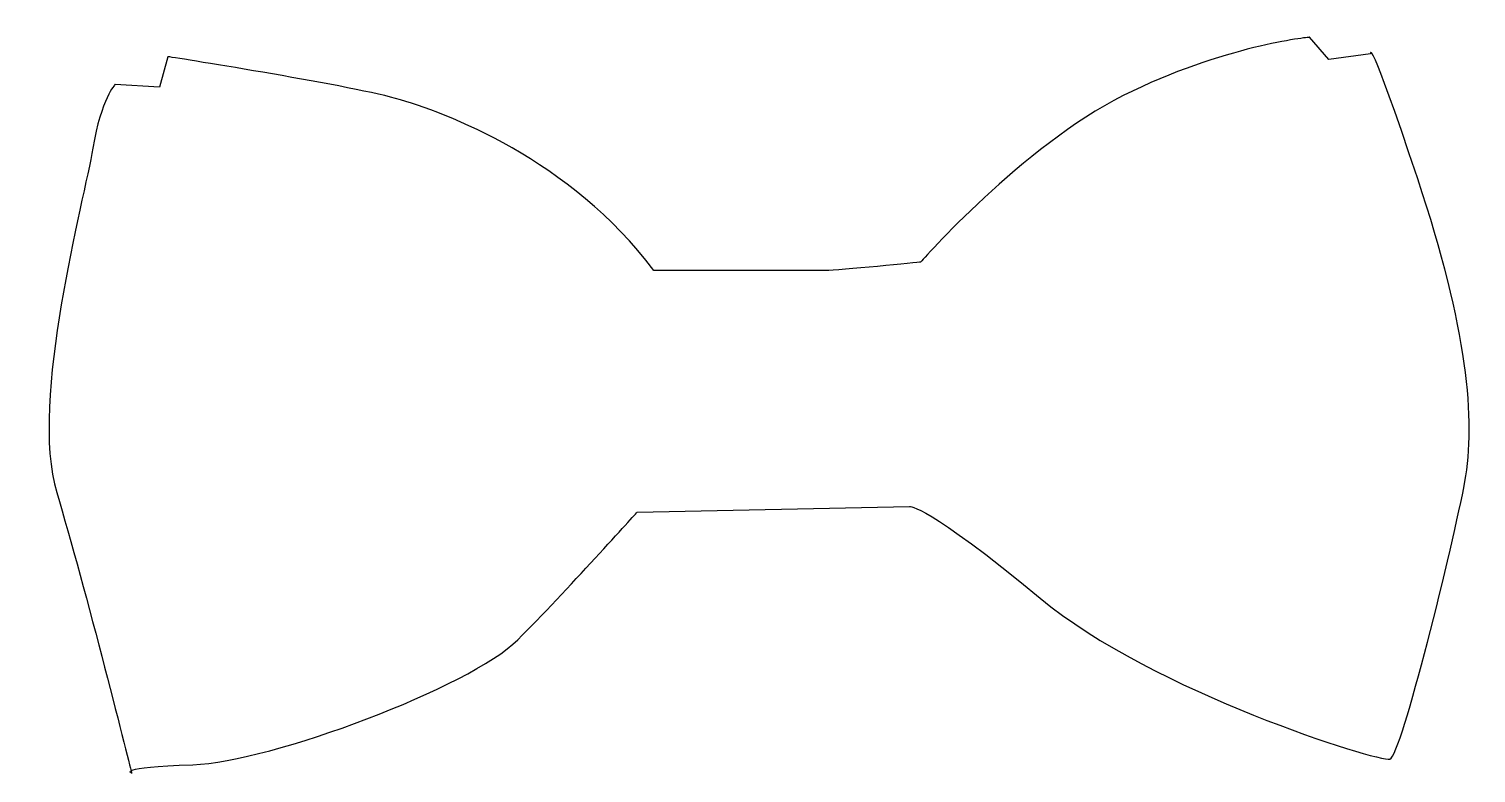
# Model space of a CAD drawing. Header units: centimetres. Extents: x -9.9 to 9.7, y -5 to 5.1.
import ezdxf

# ---------------------------------------------------------------- set-up
doc = ezdxf.new("R2010")
doc.units = ezdxf.units.CM
doc.header["$MEASUREMENT"] = 0
doc.layers.add('Camada 1', color=7, linetype='Continuous')

msp = doc.modelspace()

# ---------------------------------------------------------------- linework, layer by layer
at = {"layer": 'Camada 1'}
msp.add_open_spline([(-1.42155, 1.82), (-1.42155, 1.82), (0.75491, 1.82), (0.90453, 1.82), (0.90453, 1.82), (1.05413, 1.82), (2.18022, 1.93224), (2.18022, 1.93224), (2.18022, 1.93224), (2.18022, 1.93224), (3.56897, 3.50889), (4.9199, 4.18392), (4.9199, 4.18392), (6.27039, 4.85938), (7.43429, 4.97246), (7.43429, 4.97246), (7.43429, 4.97246), (7.43429, 4.97246), (7.69699, 4.67234), (7.69699, 4.67234), (7.69699, 4.67234), (7.69699, 4.67234), (8.26024, 4.74716), (8.26024, 4.74716), (8.26024, 4.74716), (8.26024, 4.74716), (8.22283, 5.08466), (8.89789, 3.05827), (8.89789, 3.05827), (9.57334, 1.03188), (9.686, -0.20682), (9.53551, -1.03235), (9.53551, -1.03235), (9.38546, -1.85785), (8.67302, -4.74715), (8.52255, -4.78501), (8.52255, -4.78501), (8.37205, -4.8224), (5.33268, -3.88381), (3.79474, -2.6077), (3.79474, -2.6077), (2.25592, -1.33246), (2.03063, -1.36985), (2.03063, -1.36985), (2.03063, -1.36985), (2.03063, -1.36985), (-1.64724, -1.4451), (-1.64724, -1.4451), (-1.64724, -1.4451), (-1.64724, -1.4451), (-2.62281, -2.53291), (-3.26088, -3.17095), (-3.26088, -3.17095), (-3.8985, -3.80899), (-6.60077, -4.8224), (-7.65161, -4.85981), (-7.65161, -4.85981), (-8.70198, -4.89767), (-8.47714, -4.97247), (-8.47714, -4.97247), (-8.47714, -4.97247), (-8.47714, -4.97247), (-9.11479, -2.42024), (-9.49013, -1.18193), (-9.49013, -1.18193), (-9.86549, 0.05635), (-9.11477, 2.7956), (-9.00171, 3.47106), (-9.00171, 3.47106), (-8.88992, 4.14609), (-8.70202, 4.334), (-8.70202, 4.334), (-8.70202, 4.334), (-8.70202, 4.334), (-8.10179, 4.29659), (-8.10179, 4.29659), (-8.10179, 4.29659), (-8.10179, 4.29659), (-7.98873, 4.70979), (-7.98873, 4.70979), (-7.98873, 4.70979), (-7.98873, 4.70979), (-5.58742, 4.334), (-4.91194, 4.14612), (-4.91194, 4.14612), (-4.23648, 3.95863), (-2.54762, 3.32098), (-1.42155, 1.82)], degree=3, knots=[0, 0, 0, 0, 0.04347826, 0.04347826, 0.04347826, 0.04347826, 0.08695652, 0.08695652, 0.08695652, 0.08695652, 0.13043478, 0.13043478, 0.13043478, 0.13043478, 0.17391304, 0.17391304, 0.17391304, 0.17391304, 0.2173913, 0.2173913, 0.2173913, 0.2173913, 0.26086957, 0.26086957, 0.26086957, 0.26086957, 0.30434783, 0.30434783, 0.30434783, 0.30434783, 0.34782609, 0.34782609, 0.34782609, 0.34782609, 0.39130435, 0.39130435, 0.39130435, 0.39130435, 0.43478261, 0.43478261, 0.43478261, 0.43478261, 0.47826087, 0.47826087, 0.47826087, 0.47826087, 0.52173913, 0.52173913, 0.52173913, 0.52173913, 0.56521739, 0.56521739, 0.56521739, 0.56521739, 0.60869565, 0.60869565, 0.60869565, 0.60869565, 0.65217391, 0.65217391, 0.65217391, 0.65217391, 0.69565217, 0.69565217, 0.69565217, 0.69565217, 0.73913043, 0.73913043, 0.73913043, 0.73913043, 0.7826087, 0.7826087, 0.7826087, 0.7826087, 0.82608696, 0.82608696, 0.82608696, 0.82608696, 0.86956522, 0.86956522, 0.86956522, 0.86956522, 0.91304348, 0.91304348, 0.91304348, 0.91304348, 1, 1, 1, 1], dxfattribs=at)

doc.saveas('drawing.dxf')
